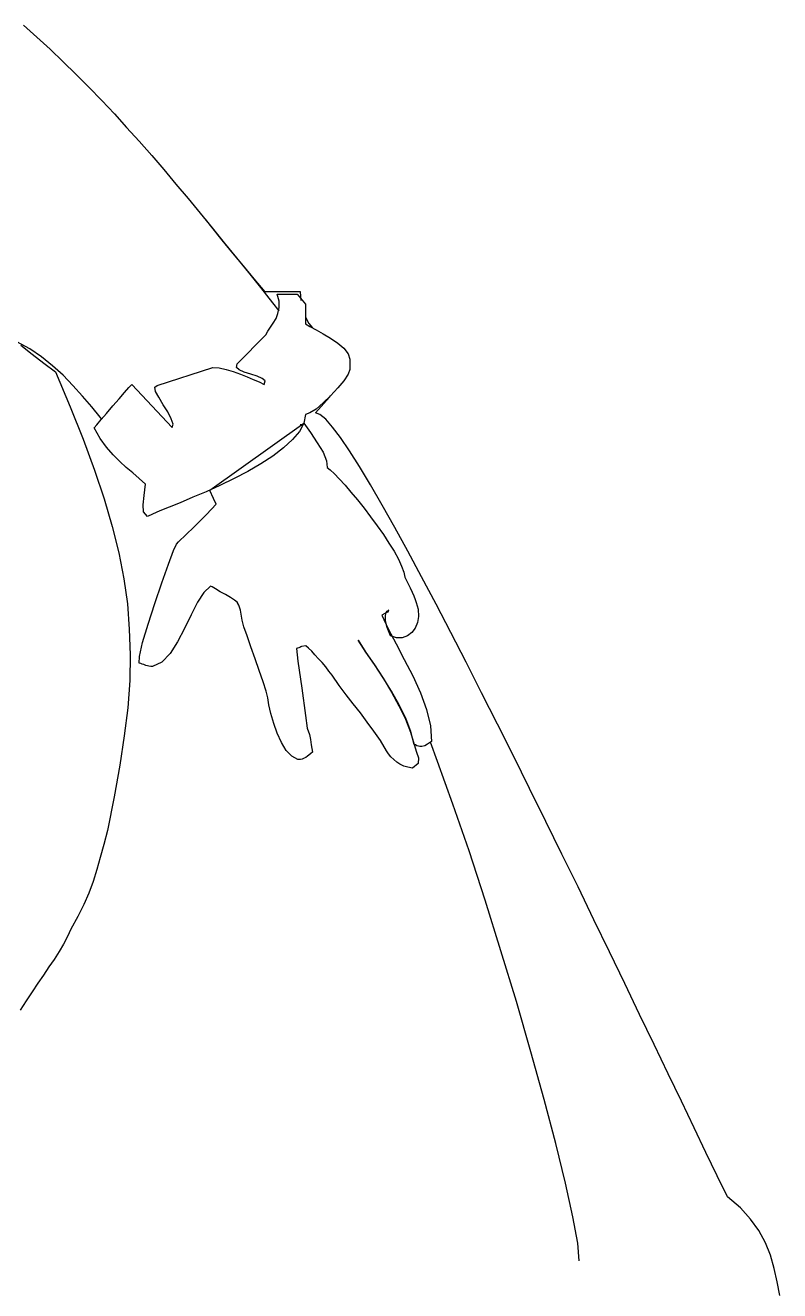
# Model space of a CAD drawing. Header units: millimetres. Extents: x -1583.45 to -1582.49, y 1864.67 to 1866.06.
# Drawn here: x -1582.853 to -1582.503, y 1865.178 to 1865.765 of the extents above; entities that cross this region are included whole.
import ezdxf

# ---------------------------------------------------------------- set-up
doc = ezdxf.new("R2010")
doc.units = ezdxf.units.MM
doc.header["$LTSCALE"] = 10
doc.layers.add('Humanos', color=2, linetype='Continuous')

msp = doc.modelspace()

# ---------------------------------------------------------------- linework, layer by layer
at = {"layer": 'Humanos'}
for points in [[(-1582.85393, 1865.76503), (-1582.84775, 1865.75957), (-1582.84157, 1865.75394), (-1582.83556, 1865.74812), (-1582.82957, 1865.7423), (-1582.82356, 1865.7363), (-1582.81757, 1865.73012), (-1582.81175, 1865.72394), (-1582.80611, 1865.71758), (-1582.8003, 1865.71122), (-1582.79447, 1865.70467), (-1582.78884, 1865.69812), (-1582.78321, 1865.6914), (-1582.77757, 1865.68467), (-1582.77194, 1865.67795), (-1582.76648, 1865.67104), (-1582.76085, 1865.66412), (-1582.75521, 1865.65722), (-1582.74957, 1865.65031), (-1582.74412, 1865.64341), (-1582.73848, 1865.63631), (-1582.73558, 1865.63267), (-1582.73558, 1865.63322)], [(-1582.72521, 1865.6374), (-1582.72558, 1865.6414), (-1582.74194, 1865.6414), (-1582.74703, 1865.6474), (-1582.75194, 1865.6534), (-1582.75685, 1865.6594), (-1582.76176, 1865.6654), (-1582.76666, 1865.6714), (-1582.76957, 1865.67504), (-1582.76957, 1865.67504)], [(-1582.7363, 1865.64031), (-1582.72703, 1865.64031), (-1582.72322, 1865.63576), (-1582.72322, 1865.6265), (-1582.72121, 1865.6254), (-1582.71831, 1865.62377), (-1582.71503, 1865.62195), (-1582.71158, 1865.61995), (-1582.70813, 1865.61758), (-1582.7054, 1865.61522), (-1582.7034, 1865.61268), (-1582.70267, 1865.61014), (-1582.70267, 1865.60541), (-1582.7034, 1865.60323), (-1582.7054, 1865.60013), (-1582.70813, 1865.59686), (-1582.71158, 1865.59322), (-1582.71503, 1865.58995), (-1582.71831, 1865.58705), (-1582.72121, 1865.58522), (-1582.72322, 1865.5845), (-1582.72394, 1865.5805), (-1582.72594, 1865.57668), (-1582.72921, 1865.57287), (-1582.7334, 1865.56905), (-1582.7383, 1865.56523), (-1582.74393, 1865.56159), (-1582.74994, 1865.55814), (-1582.7563, 1865.55487), (-1582.76284, 1865.5516), (-1582.7692, 1865.54869), (-1582.77539, 1865.54614), (-1582.78121, 1865.5436), (-1582.7863, 1865.5416), (-1582.79066, 1865.53978), (-1582.79412, 1865.53833), (-1582.79648, 1865.53723), (-1582.79829, 1865.53941), (-1582.79847, 1865.54269), (-1582.79793, 1865.54687), (-1582.79739, 1865.55214), (-1582.8003, 1865.55487), (-1582.8032, 1865.55741), (-1582.80629, 1865.55995), (-1582.80921, 1865.56269), (-1582.8123, 1865.56578), (-1582.81539, 1865.56941), (-1582.81829, 1865.57341), (-1582.8212, 1865.57832), (-1582.81993, 1865.57977), (-1582.81793, 1865.58213), (-1582.81539, 1865.58505), (-1582.81248, 1865.5885), (-1582.80956, 1865.59177), (-1582.80702, 1865.59468), (-1582.80502, 1865.59704), (-1582.80375, 1865.5985), (-1582.78502, 1865.5785), (-1582.78448, 1865.57996), (-1582.78539, 1865.5825), (-1582.78703, 1865.58578), (-1582.78921, 1865.58904), (-1582.7912, 1865.5925), (-1582.79266, 1865.59523), (-1582.79302, 1865.59723), (-1582.79193, 1865.59795), (-1582.76612, 1865.60632), (-1582.76321, 1865.60614), (-1582.75994, 1865.60541), (-1582.75666, 1865.6045), (-1582.75339, 1865.60323), (-1582.7503, 1865.60195), (-1582.74739, 1865.60068), (-1582.74466, 1865.59959), (-1582.7423, 1865.5985), (-1582.74194, 1865.60013), (-1582.74321, 1865.60123), (-1582.74557, 1865.60232), (-1582.74848, 1865.60323), (-1582.75158, 1865.60413), (-1582.75394, 1865.60523), (-1582.75521, 1865.60632), (-1582.75485, 1865.60795), (-1582.74157, 1865.6214), (-1582.74066, 1865.62322), (-1582.73939, 1865.62504), (-1582.73812, 1865.62686), (-1582.73684, 1865.62904), (-1582.73594, 1865.63141), (-1582.73539, 1865.63413), (-1582.73539, 1865.63704), (-1582.7363, 1865.64031)], [(-1582.72322, 1865.62958), (-1582.72158, 1865.62668), (-1582.71994, 1865.62467), (-1582.71994, 1865.62467)], [(-1582.81757, 1865.58232), (-1582.81829, 1865.58323), (-1582.82229, 1865.58814), (-1582.82648, 1865.59304), (-1582.83102, 1865.59795), (-1582.83556, 1865.60268), (-1582.84047, 1865.60705), (-1582.84556, 1865.61122), (-1582.85102, 1865.61504), (-1582.85702, 1865.61814)], [(-1582.85519, 1865.61668), (-1582.84993, 1865.6125), (-1582.84447, 1865.60832), (-1582.83902, 1865.60432), (-1582.83229, 1865.58814), (-1582.82629, 1865.57305), (-1582.82102, 1865.55869), (-1582.81647, 1865.54542), (-1582.81284, 1865.53251), (-1582.80975, 1865.52033), (-1582.80739, 1865.50833), (-1582.80575, 1865.49669), (-1582.80484, 1865.48487), (-1582.80448, 1865.47306), (-1582.80466, 1865.46106), (-1582.80556, 1865.44852), (-1582.8072, 1865.43543), (-1582.80921, 1865.42179), (-1582.81193, 1865.40725), (-1582.81502, 1865.39162), (-1582.81665, 1865.38507), (-1582.81829, 1865.37907), (-1582.81993, 1865.37344), (-1582.82157, 1865.36798), (-1582.82356, 1865.36253), (-1582.82593, 1865.35725), (-1582.82866, 1865.35162), (-1582.83193, 1865.3458), (-1582.83357, 1865.34235), (-1582.83538, 1865.33889), (-1582.83738, 1865.33544), (-1582.83975, 1865.3318), (-1582.84211, 1865.32836), (-1582.84466, 1865.32454), (-1582.8472, 1865.32072), (-1582.84993, 1865.31672), (-1582.85265, 1865.31254), (-1582.85538, 1865.30818)], [(-1582.50342, 1865.17583), (-1582.50452, 1865.18219), (-1582.50597, 1865.18837), (-1582.5076, 1865.19455), (-1582.50997, 1865.20037), (-1582.51306, 1865.20601), (-1582.51687, 1865.21128), (-1582.5216, 1865.21655), (-1582.5276, 1865.22164), (-1582.53232, 1865.23146), (-1582.5376, 1865.24219), (-1582.54305, 1865.25364), (-1582.54887, 1865.266), (-1582.55505, 1865.27872), (-1582.56159, 1865.29236), (-1582.56832, 1865.30618), (-1582.57523, 1865.32054), (-1582.58232, 1865.33526), (-1582.58959, 1865.35016), (-1582.59687, 1865.36544), (-1582.60432, 1865.38053), (-1582.61177, 1865.39579), (-1582.61941, 1865.41107), (-1582.62686, 1865.42616), (-1582.63413, 1865.44088), (-1582.64159, 1865.45543), (-1582.64868, 1865.46961), (-1582.65577, 1865.48342), (-1582.66267, 1865.49651), (-1582.6694, 1865.50924), (-1582.67577, 1865.52106), (-1582.68176, 1865.53214), (-1582.68758, 1865.5425), (-1582.69304, 1865.55196), (-1582.69812, 1865.56032), (-1582.70285, 1865.5676), (-1582.70703, 1865.57378), (-1582.71067, 1865.57869), (-1582.71376, 1865.58232), (-1582.71649, 1865.5845), (-1582.71849, 1865.58522), (-1582.71213, 1865.5925), (-1582.71158, 1865.59322), (-1582.71158, 1865.59322)], [(-1582.72394, 1865.5805), (-1582.72085, 1865.57614), (-1582.71776, 1865.57141), (-1582.71503, 1865.56704), (-1582.7134, 1865.56305), (-1582.71321, 1865.55995), (-1582.71176, 1865.55887), (-1582.70976, 1865.55705), (-1582.70758, 1865.55469), (-1582.70485, 1865.55178), (-1582.70212, 1865.54851), (-1582.69903, 1865.54487), (-1582.69594, 1865.54105), (-1582.69304, 1865.53705), (-1582.68995, 1865.53287), (-1582.68703, 1865.52887), (-1582.68449, 1865.52487), (-1582.68213, 1865.52106), (-1582.68013, 1865.51742), (-1582.67867, 1865.51414), (-1582.67758, 1865.51142), (-1582.67722, 1865.50906), (-1582.67577, 1865.50633), (-1582.67467, 1865.50415), (-1582.67376, 1865.50215), (-1582.67304, 1865.50033), (-1582.67231, 1865.49869), (-1582.67195, 1865.49724), (-1582.6714, 1865.49579), (-1582.67104, 1865.49415), (-1582.67086, 1865.49088), (-1582.67122, 1865.48797), (-1582.67231, 1865.48542), (-1582.67395, 1865.48342), (-1582.67594, 1865.48178), (-1582.67831, 1865.48088), (-1582.68104, 1865.48088), (-1582.68376, 1865.48178), (-1582.6854, 1865.48578), (-1582.68613, 1865.4887), (-1582.68613, 1865.49088), (-1582.68595, 1865.49233), (-1582.6854, 1865.49324), (-1582.68485, 1865.4936), (-1582.68467, 1865.49378), (-1582.68485, 1865.49397), (-1582.68467, 1865.4936), (-1582.68522, 1865.49287), (-1582.68649, 1865.49215), (-1582.68776, 1865.49142), (-1582.68485, 1865.48506), (-1582.68122, 1865.47815), (-1582.6774, 1865.47088), (-1582.6734, 1865.46324), (-1582.66995, 1865.45543), (-1582.66704, 1865.44761), (-1582.66522, 1865.44015), (-1582.66486, 1865.43288), (-1582.66667, 1865.43161), (-1582.66795, 1865.43088), (-1582.66922, 1865.43052), (-1582.67013, 1865.43052), (-1582.67086, 1865.4307), (-1582.67158, 1865.43088), (-1582.67213, 1865.43124), (-1582.67285, 1865.43143), (-1582.67431, 1865.43743), (-1582.67667, 1865.44361), (-1582.67977, 1865.44979), (-1582.6834, 1865.45615), (-1582.68722, 1865.46233), (-1582.69122, 1865.46851), (-1582.69522, 1865.47433), (-1582.69885, 1865.47979), (-1582.69522, 1865.47415), (-1582.69122, 1865.46833), (-1582.68722, 1865.46215), (-1582.6834, 1865.45579), (-1582.67994, 1865.44942), (-1582.67685, 1865.44324), (-1582.67449, 1865.43725), (-1582.67285, 1865.43143), (-1582.67177, 1865.42797), (-1582.67086, 1865.42525), (-1582.67104, 1865.4227), (-1582.67358, 1865.42052), (-1582.67577, 1865.42088), (-1582.67758, 1865.42143), (-1582.6794, 1865.42234), (-1582.68085, 1865.42325), (-1582.68231, 1865.42452), (-1582.68358, 1865.42579), (-1582.68467, 1865.42707), (-1582.68558, 1865.42852), (-1582.68849, 1865.43325), (-1582.69158, 1865.43761), (-1582.69467, 1865.44179), (-1582.69776, 1865.44615), (-1582.70104, 1865.45033), (-1582.70431, 1865.45452), (-1582.70758, 1865.45888), (-1582.71085, 1865.4636), (-1582.7123, 1865.46542), (-1582.71376, 1865.46742), (-1582.7154, 1865.46942), (-1582.71721, 1865.47124), (-1582.71885, 1865.47306), (-1582.7203, 1865.47469), (-1582.72176, 1865.47615), (-1582.72303, 1865.47724), (-1582.72503, 1865.47688), (-1582.7254, 1865.4767), (-1582.72575, 1865.47651), (-1582.72739, 1865.47597), (-1582.72667, 1865.47015), (-1582.72485, 1865.45761), (-1582.72322, 1865.44488), (-1582.72249, 1865.43906), (-1582.7214, 1865.43615), (-1582.72085, 1865.43379), (-1582.72049, 1865.43124), (-1582.71994, 1865.42797), (-1582.72067, 1865.42725), (-1582.72158, 1865.42652), (-1582.72231, 1865.42597), (-1582.72303, 1865.42543), (-1582.72376, 1865.42506), (-1582.72467, 1865.4247), (-1582.72558, 1865.42452), (-1582.72667, 1865.42452), (-1582.72958, 1865.42597), (-1582.73212, 1865.4287), (-1582.7343, 1865.43234), (-1582.7363, 1865.4367), (-1582.73794, 1865.44125), (-1582.73921, 1865.44579), (-1582.74012, 1865.44979), (-1582.74066, 1865.45306), (-1582.74139, 1865.45615), (-1582.74285, 1865.46051), (-1582.74466, 1865.46579), (-1582.74648, 1865.47124), (-1582.74848, 1865.4767), (-1582.7503, 1865.48178), (-1582.75175, 1865.48597), (-1582.75248, 1865.48906), (-1582.75339, 1865.49378), (-1582.75412, 1865.49615), (-1582.75448, 1865.49687), (-1582.75448, 1865.49706), (-1582.75485, 1865.49742), (-1582.75612, 1865.49833), (-1582.75794, 1865.4996), (-1582.7603, 1865.50106), (-1582.76267, 1865.50232), (-1582.76485, 1865.5036), (-1582.76648, 1865.50451), (-1582.76721, 1865.50487), (-1582.7703, 1865.50197), (-1582.7732, 1865.49742), (-1582.77612, 1865.4916), (-1582.77921, 1865.48524), (-1582.78248, 1865.47906), (-1582.78593, 1865.47361), (-1582.78975, 1865.46961), (-1582.79412, 1865.4676), (-1582.79484, 1865.4676), (-1582.79575, 1865.46779), (-1582.79648, 1865.46797), (-1582.79721, 1865.46815), (-1582.79812, 1865.46851), (-1582.79884, 1865.4687), (-1582.79957, 1865.46906), (-1582.8003, 1865.46924), (-1582.80011, 1865.47233), (-1582.79866, 1865.47869), (-1582.79611, 1865.48724), (-1582.79302, 1865.49687), (-1582.78975, 1865.50651), (-1582.78666, 1865.51505), (-1582.7843, 1865.52142), (-1582.78303, 1865.52432), (-1582.78212, 1865.52542), (-1582.78102, 1865.52651), (-1582.77957, 1865.52778), (-1582.77793, 1865.52942), (-1582.77557, 1865.5316), (-1582.77266, 1865.53451), (-1582.76903, 1865.53814), (-1582.76466, 1865.54287), (-1582.76576, 1865.5456), (-1582.76757, 1865.54923), (-1582.76757, 1865.54942), (-1582.72394, 1865.5805)], [(-1582.72528, 1865.57955), (-1582.7254, 1865.57996), (-1582.72522, 1865.57959)], [(-1582.59632, 1865.19201), (-1582.59704, 1865.20019), (-1582.59923, 1865.21237), (-1582.60268, 1865.22801), (-1582.60723, 1865.24636), (-1582.6125, 1865.26673), (-1582.61868, 1865.2889), (-1582.62541, 1865.31218), (-1582.63268, 1865.3358), (-1582.63995, 1865.35926), (-1582.64741, 1865.38216), (-1582.65486, 1865.40379), (-1582.66195, 1865.42361), (-1582.66531, 1865.43257)]]:
    msp.add_lwpolyline(points, dxfattribs=at)

doc.saveas('drawing.dxf')
